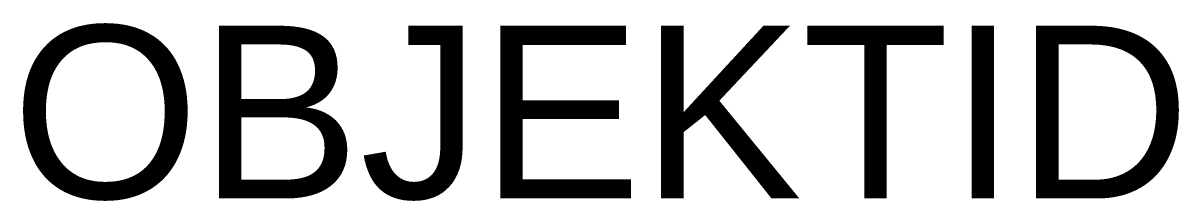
# Model space of a CAD drawing. Header units: metres. Extents: x 0.04 to 1.38, y 0.08 to 0.29.
import ezdxf

# ---------------------------------------------------------------- set-up
doc = ezdxf.new("R2010")
doc.units = ezdxf.units.M
doc.layers.add('r_710247152', color=7, linetype='Continuous', true_color=0xc2ced6)
doc.styles.get("Standard").update_dxf_attribs({"font": 'arial.ttf'})

msp = doc.modelspace()

# ---------------------------------------------------------------- texts
at = {"layer": 'r_710247152'}
msp.add_attdef('OBJEKTID', (0.0273, 0.0864), 'ObjektID', height=0.2, dxfattribs=at)

doc.saveas('drawing.dxf')
